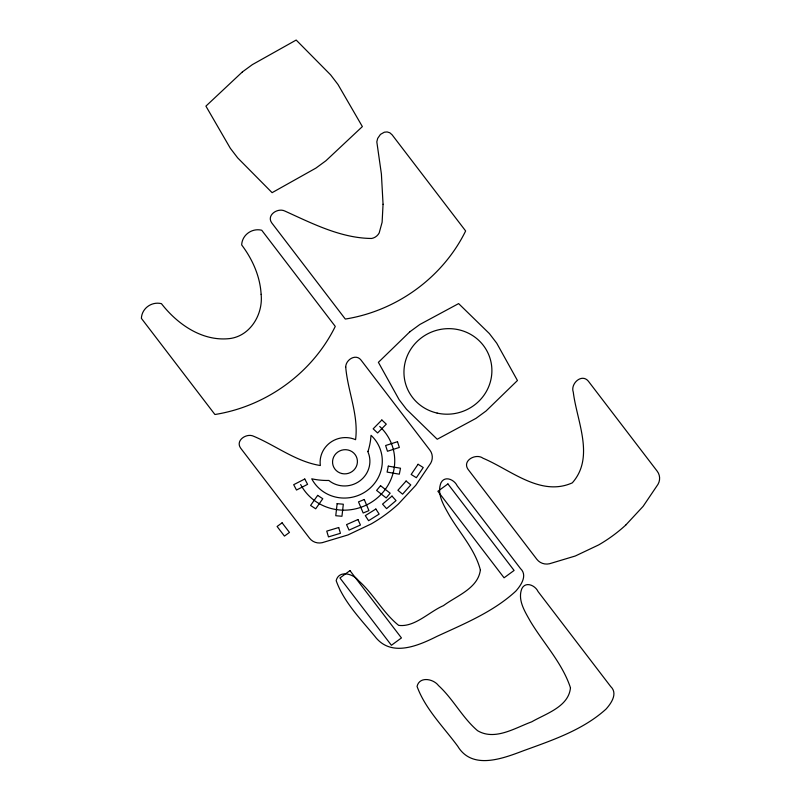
<?xml version="1.0" encoding="UTF-8"?>
<svg xmlns="http://www.w3.org/2000/svg" width="801" height="801" viewBox="0 0 801 801"><rect width="100%" height="100%" fill="white"/><g stroke="black" fill="none" stroke-linecap="round" stroke-linejoin="round"><path stroke-width="1.2" d="M368.009 451.353L367.879 451.754A24.951 24.12 -17.6 0 1 359.719 480.99A24.951 24.12 -17.6 0 1 328.821 480.46A70.518 68.175 -17.6 0 1 311.729 478.798A37.417 36.175 -17.6 0 0 367.088 490.602A37.417 36.175 -17.6 0 0 371.043 435.313L370.543 440.139A69.287 66.994 -17.6 0 1 368.029 451.323M625.721 525.096L643.123 506.342L658.011 484.295A12.476 12.055 -17.6 0 0 657.21 471.208L588.314 381.126C581.686 373.086 570.162 383.799 573.276 392.14C576.9 421.436 595.013 457.191 572.304 482.853C540.635 497.02 510.848 469.927 483.013 458.222C476.024 452.986 461.967 460.495 467.974 469.236L536.86 559.318A12.476 12.055 -17.6 0 0 549.476 563.754L575.288 556.004L598.587 544.96A150.278 145.291 -17.6 0 0 625.721 525.096M379.724 426.482A49.892 48.24 -17.6 0 1 374.447 500.204A49.892 48.24 -17.6 0 1 300.635 484.515M570.462 687.779C568.73 706.762 545.912 713.611 531.744 721.811C515.143 727.869 494.968 740.985 477.596 730.712C462.357 717.726 453.266 699.083 438.507 685.576C433.401 678.767 419.454 676.064 417.061 686.417C425.171 708.855 443.684 727.148 457.761 746.272C472.36 770.542 503.428 758.277 523.794 750.607C552.49 740.164 583.028 729.951 606.037 709.085C611.323 703.228 618.042 693.396 610.652 686.477L538.082 591.589C535.318 585.511 525.766 581.005 521.892 588.535C517.256 599.929 525.035 611.754 530.402 621.396C543.659 643.423 562.332 663.068 570.462 687.779M261.126 294.327C263.309 314.803 249.612 337.291 227.814 338.753C201.241 340.896 177.091 323.804 161.442 303.669C151.769 301.236 141.797 308.275 141.387 318.357L214.918 414.507C266.162 406.347 312.32 373.096 335.269 326.407L261.737 230.247C252.065 227.814 242.082 234.853 241.672 244.936C252.465 259.204 260.105 276.315 261.126 294.327M383.058 204.255L382.117 222.257L379.173 232.971A10.653 10.303 -17.6 0 1 371.664 238.468C341.016 238.247 312.29 223.499 284.886 211.064C277.847 207.439 266.132 215.149 271.759 222.908L345.301 319.058C396.545 310.898 442.703 277.647 465.641 230.958L392.11 134.808L389.797 132.766L387.123 131.935L384.33 132.205L380.455 134.398L377.671 138.393L376.82 141.857L381.396 173.977L383.058 204.255M345.722 367.108C347.754 391.369 358.788 415.008 355.574 439.689A24.951 24.12 -17.6 0 0 330.262 442.563A24.951 24.12 -17.6 0 0 320.35 465.531C296.03 461.646 276.055 445.706 253.787 436.315C246.748 432.69 235.033 440.4 240.66 448.16L309.556 538.242A12.476 12.055 -17.6 0 0 322.162 542.688L347.974 534.938L371.274 523.884A150.278 145.291 -17.6 0 0 398.407 504.019L415.809 485.276L430.698 463.228A12.476 12.055 -17.6 0 0 429.897 450.142L361.011 360.06C355.864 353.291 345.621 359.799 345.722 367.108M480.37 569.972C478.047 588.435 456.62 595.784 443.454 605.646C429.406 611.614 414.588 627.533 398.648 625.351C382.978 612.805 373.636 593.921 358.508 580.635C353.351 573.736 338.853 569.701 336.17 580.655C343.559 601.611 360.58 619.083 374.668 636.104C390.748 657.691 417.752 645.976 437.106 636.304C464.45 623.689 493.436 611.804 515.814 591.128C521.061 585.231 527.809 575.408 520.41 568.48L457.191 485.827C454.427 479.739 444.875 475.233 441.001 482.773C436.375 494.167 444.144 505.992 449.511 515.634C460.064 533.426 475.093 549.616 480.37 569.972M337.131 503.669L335.769 515.724L341.957 516.265L343.319 504.219L337.131 503.669M388.305 466.132L387.103 472.089L399.309 474.182L400.51 468.225L388.305 466.132M418.072 464.27L411.163 474.462L416.34 477.716L423.238 467.524L418.072 464.27M317.667 495.378L310.588 505.461L315.704 508.805L322.773 498.733L317.667 495.378M380.555 485.686L376.6 490.432L386.202 497.942L390.157 493.206L380.555 485.686M406.107 481.021L397.907 490.272L402.583 494.177L410.783 484.925L406.107 481.021M381.847 420.004L373.166 428.825L377.611 432.971L386.292 424.15L381.847 420.004M409.812 331.824L378.392 362.332L399.108 399.659L406.467 409.271L437.216 439.248L475.994 418.362L486.027 411.023L517.446 380.515L496.73 343.188L489.371 333.576L458.623 303.599L419.844 324.485L409.812 331.824M242.353 71.95L205.917 106.132L230.318 148.265L237.667 157.877L272.1 192.671L315.894 168.11L325.917 160.761L362.362 126.588L337.962 84.455L330.603 74.843L296.18 40.05L252.385 64.611L242.353 71.95M391.999 496.089L382.548 504.119L386.583 508.645L396.034 500.605L391.999 496.089M282.102 522.813L277.096 526.487L284.445 536.099L289.461 532.425L282.102 522.813M447.909 483.924L437.887 491.263L504.069 577.801L514.092 570.452L447.909 483.924M349.967 570.622L339.934 577.972L391.409 645.276L401.441 637.936L349.967 570.622M375.849 509.025L365.296 515.634L368.59 520.7L379.143 514.092L375.849 509.025M304.77 479.008L293.687 484.685L296.5 490.032L307.584 484.345L304.77 479.008M357.937 519.539L346.553 524.625L349.056 530.112L360.44 525.025L357.937 519.539M364.255 499.494L358.498 501.877L363.173 513L368.941 510.607L364.255 499.494M397.496 441.701L385.621 445.526L387.474 451.263L399.349 447.439L397.496 441.701M338.693 527.519L326.748 531.123L328.48 536.9L340.425 533.296L338.693 527.519M341.897 473.551A12.476 12.055 -17.6 0 0 356.966 458.302A12.476 12.055 -17.6 0 0 336.11 453.476A12.476 12.055 -17.6 0 0 341.897 473.551M437.136 413.086A44.095 42.633 -17.6 0 0 490.232 358.978A44.095 42.633 -17.6 0 0 416.4 342.207A44.095 42.633 -17.6 0 0 437.136 413.086"/></g></svg>
